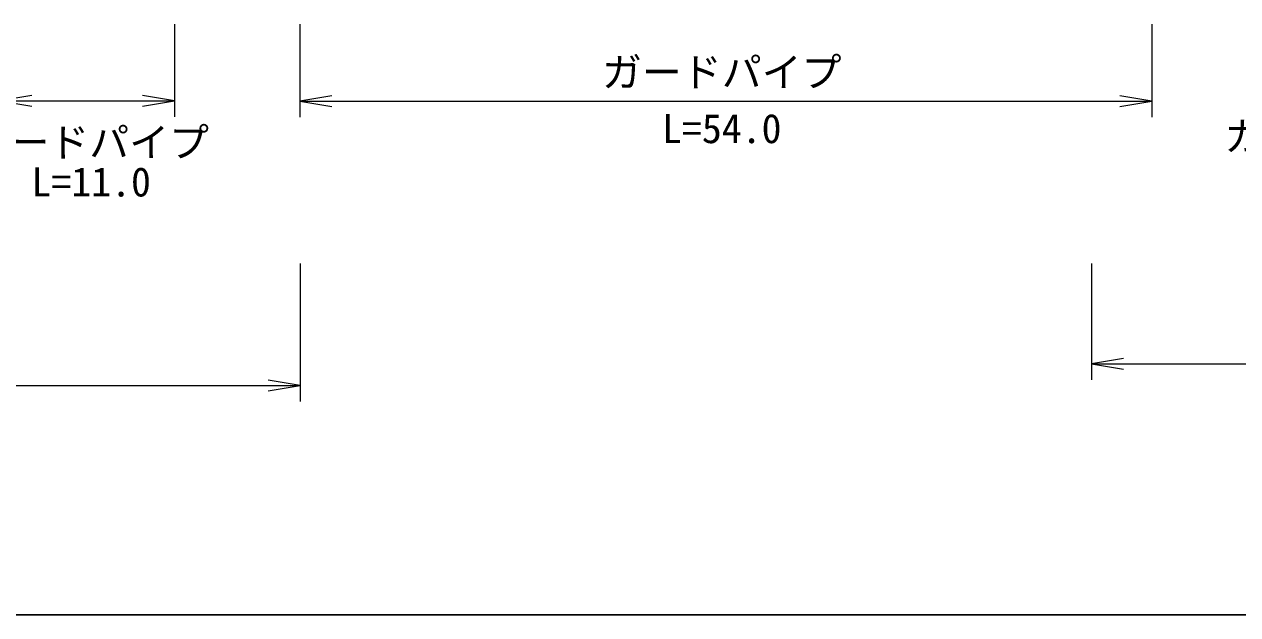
# Model space of a CAD drawing. Units: millimetres at full size, sheet at 1:1000; details may follow other scales. Extents: x 40000 to 680000, y 20000 to 380000.
# Drawn here: x 176320 to 252312, y 205000 to 242000 of the extents above; entities that cross this region are included whole.
import ezdxf
from ezdxf.enums import TextEntityAlignment as Align

# ---------------------------------------------------------------- set-up
doc = ezdxf.new("R2010")
doc.units = ezdxf.units.MM
doc.header["$LTSCALE"] = 1000
doc.layers.add('M-STR-HTXT', color=7, linetype='Continuous', lineweight=13)
doc.layers.add('M-TTL-BAND', color=7, linetype='Continuous', lineweight=25)
doc.styles.add('ＭＳ ゴシック', font='')
doc.styles.get('ＭＳ ゴシック').set_extended_font_data('MS Gothic')

# ---------------------------------------------------------------- blocks, each defined once
blk = doc.blocks.new('open_arrow')
at = {"color": 0, "linetype": 'Continuous', "lineweight": -2}
blk.add_lwpolyline([(7.5, 1.25), (0, 0), (7.5, -1.25)], dxfattribs=at)

msp = doc.modelspace()

# ---------------------------------------------------------------- linework, layer by layer
at = {"layer": 'M-STR-HTXT'}
for p, q in [((185720, 242000), (185720, 236192)), ((193586, 242000), (193586, 236172)), ((246925, 242000), (246925, 236172)), ((174782, 237192), (185720, 237192)), ((193586, 237172), (246925, 237172)), ((193606, 227000), (193606, 218369)), ((243161, 227000), (243161, 219716)), ((243161, 220716), (312983, 220716)), ((66226, 219369), (193606, 219369))]:
    msp.add_line(p, q, dxfattribs=at)
at = {"layer": 'M-TTL-BAND'}
msp.add_line((40000, 205000), (579000, 205000), dxfattribs=at)

# ---------------------------------------------------------------- block references
at = {"layer": 'M-STR-HTXT', "xscale": 267, "yscale": 267}
for p in [(174782, 237192), (193586, 237172), (243161, 220716)]:
    msp.add_blockref('open_arrow', p, dxfattribs=at)
at = {"layer": 'M-STR-HTXT', "xscale": 267, "yscale": 267, "rotation": 180}
for p in [(185720, 237192), (246925, 237172), (193606, 219369)]:
    msp.add_blockref('open_arrow', p, dxfattribs=at)

# ---------------------------------------------------------------- texts
at = {"layer": 'M-STR-HTXT', "style": 'ＭＳ ゴシック'}
for p in [(220000, 239000), (180387, 234604), (259000, 235000)]:
    msp.add_text('ガードパイプ', height=1833, dxfattribs=at).set_placement(p, align=Align.MIDDLE_CENTER)
for s, p in [('L=54.0', (220000, 234000)), ('L=11.0', (180511, 230658))]:
    msp.add_text(s, height=1833, dxfattribs=at).set_placement(p, align=Align.BOTTOM_CENTER)

doc.saveas('drawing.dxf')
